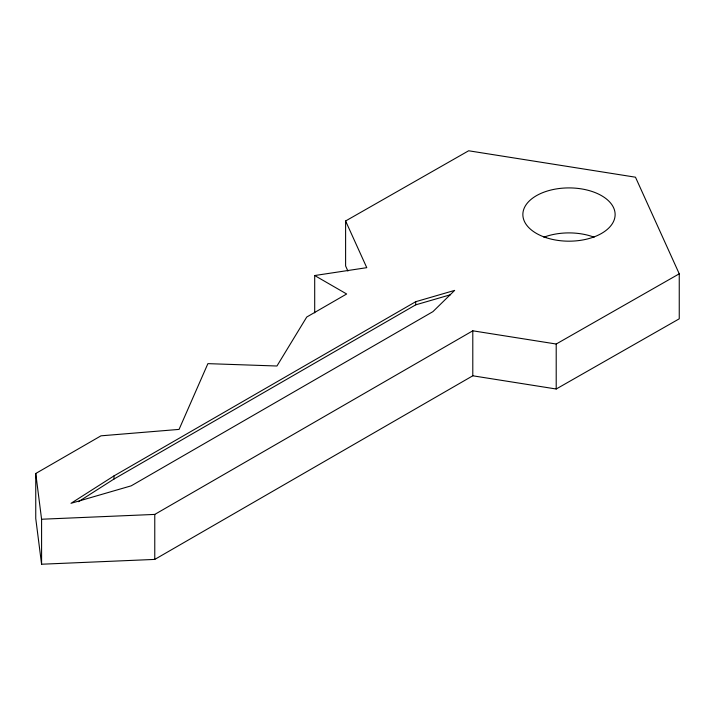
<?xml version="1.0" encoding="UTF-8"?>
<svg xmlns="http://www.w3.org/2000/svg" width="715" height="715" viewBox="0 0 715 715"><rect width="100%" height="100%" fill="white"/><g stroke="black" fill="none" stroke-linecap="round" stroke-linejoin="round"><path stroke-width="1.07" d="M113.998 475.895L70.999 503.315L131.211 485.834L432.933 311.642L454.642 290.397L415.719 301.703L113.998 475.895L113.998 479.032L78.48 501.689M347.91 271.039L345.604 265.962L345.604 220.98L468.656 150.776L635.474 177.195L679.25 273.818L679.25 318.81L556.207 389.005L472.794 375.795L154.771 559.407L41.586 564.224L35.75 518.482L35.75 473.491L100.985 435.828L179.063 429.402L207.895 363.64L276.946 366.009L306.744 317.031L346.659 293.99L314.698 275.534L314.698 312.839M113.998 479.032L415.719 304.84L450.432 294.759M35.75 473.491L41.586 519.233L154.771 514.416L472.794 330.804L556.207 344.022L679.25 273.818M314.698 275.534L366.768 267.669L345.604 220.98M556.207 344.022L556.207 389.005M472.794 330.804L472.794 375.795M415.719 301.703L415.719 304.84M154.771 514.416L154.771 559.407M41.586 519.233L41.586 564.224M543.874 237.192A46.126 26.634 0 0 1 594.102 237.192M545.929 237.612A46.126 26.634 0 0 0 615.123 214.545A46.126 26.634 0 0 0 545.929 191.477A46.126 26.634 0 0 0 545.929 237.612"/></g></svg>
